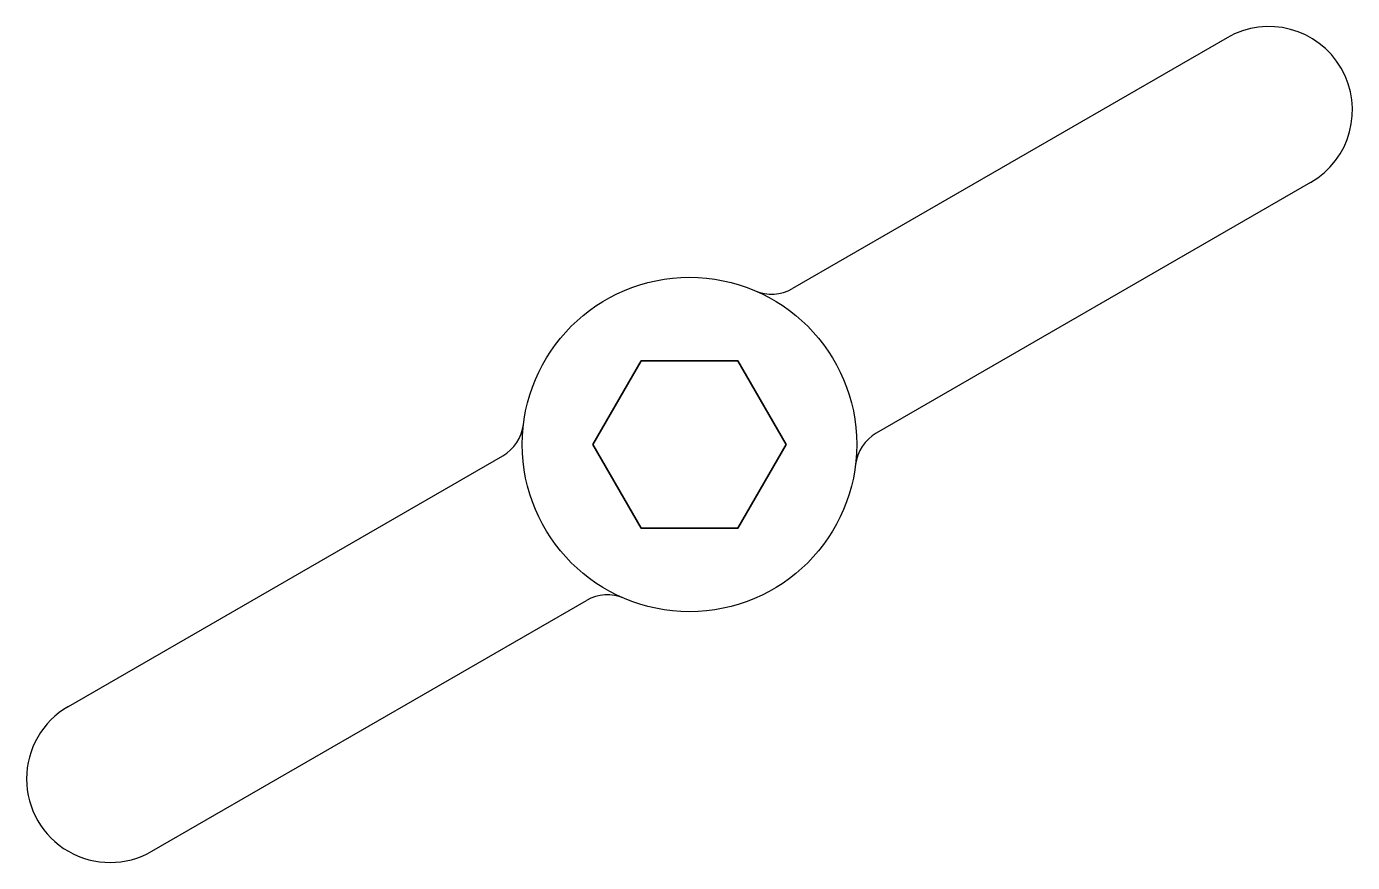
# Model space of a CAD drawing. Header units: millimetres. Extents: x 61 to 219, y 100 to 200.
import ezdxf

# ---------------------------------------------------------------- set-up
doc = ezdxf.new("R2010")
doc.units = ezdxf.units.MM
doc.header["$MEASUREMENT"] = 0
doc.layers.add('Object', color=7, linetype='Continuous')

msp = doc.modelspace()

# ---------------------------------------------------------------- linework, layer by layer
at = {"layer": 'Object'}
for p, q in [((204.28, 198.66), (152.32, 168.66)), ((214.28, 181.34), (162.32, 151.34)), ((65.72, 118.66), (117.68, 148.66)), ((75.72, 101.34), (127.68, 131.34))]:
    msp.add_line(p, q, dxfattribs=at)
for points in [[(134.23, 140), (145.77, 140), (151.55, 150), (145.77, 160), (134.23, 160), (128.45, 150)], [(151.55, 150), (145.77, 140), (134.23, 140), (128.45, 150), (134.23, 160), (145.77, 160)]]:
    msp.add_lwpolyline(points, close=True, dxfattribs=at)
msp.add_circle((140, 150), 20, dxfattribs=at)
msp.add_circle((140, 150), 20, dxfattribs=at)
for centre, radius, start, end in [((209.28, 190), 10, 300, 120), ((149.82, 172.99), 5, 246.8699, 300), ((115.18, 152.99), 5, 300, 353.1301), ((164.82, 147.01), 5, 120, 173.1301), ((130.18, 127.01), 5, 66.8699, 120), ((70.72, 110), 10, 120, 300)]:
    msp.add_arc(centre, radius, start, end, dxfattribs=at)

doc.saveas('drawing.dxf')
